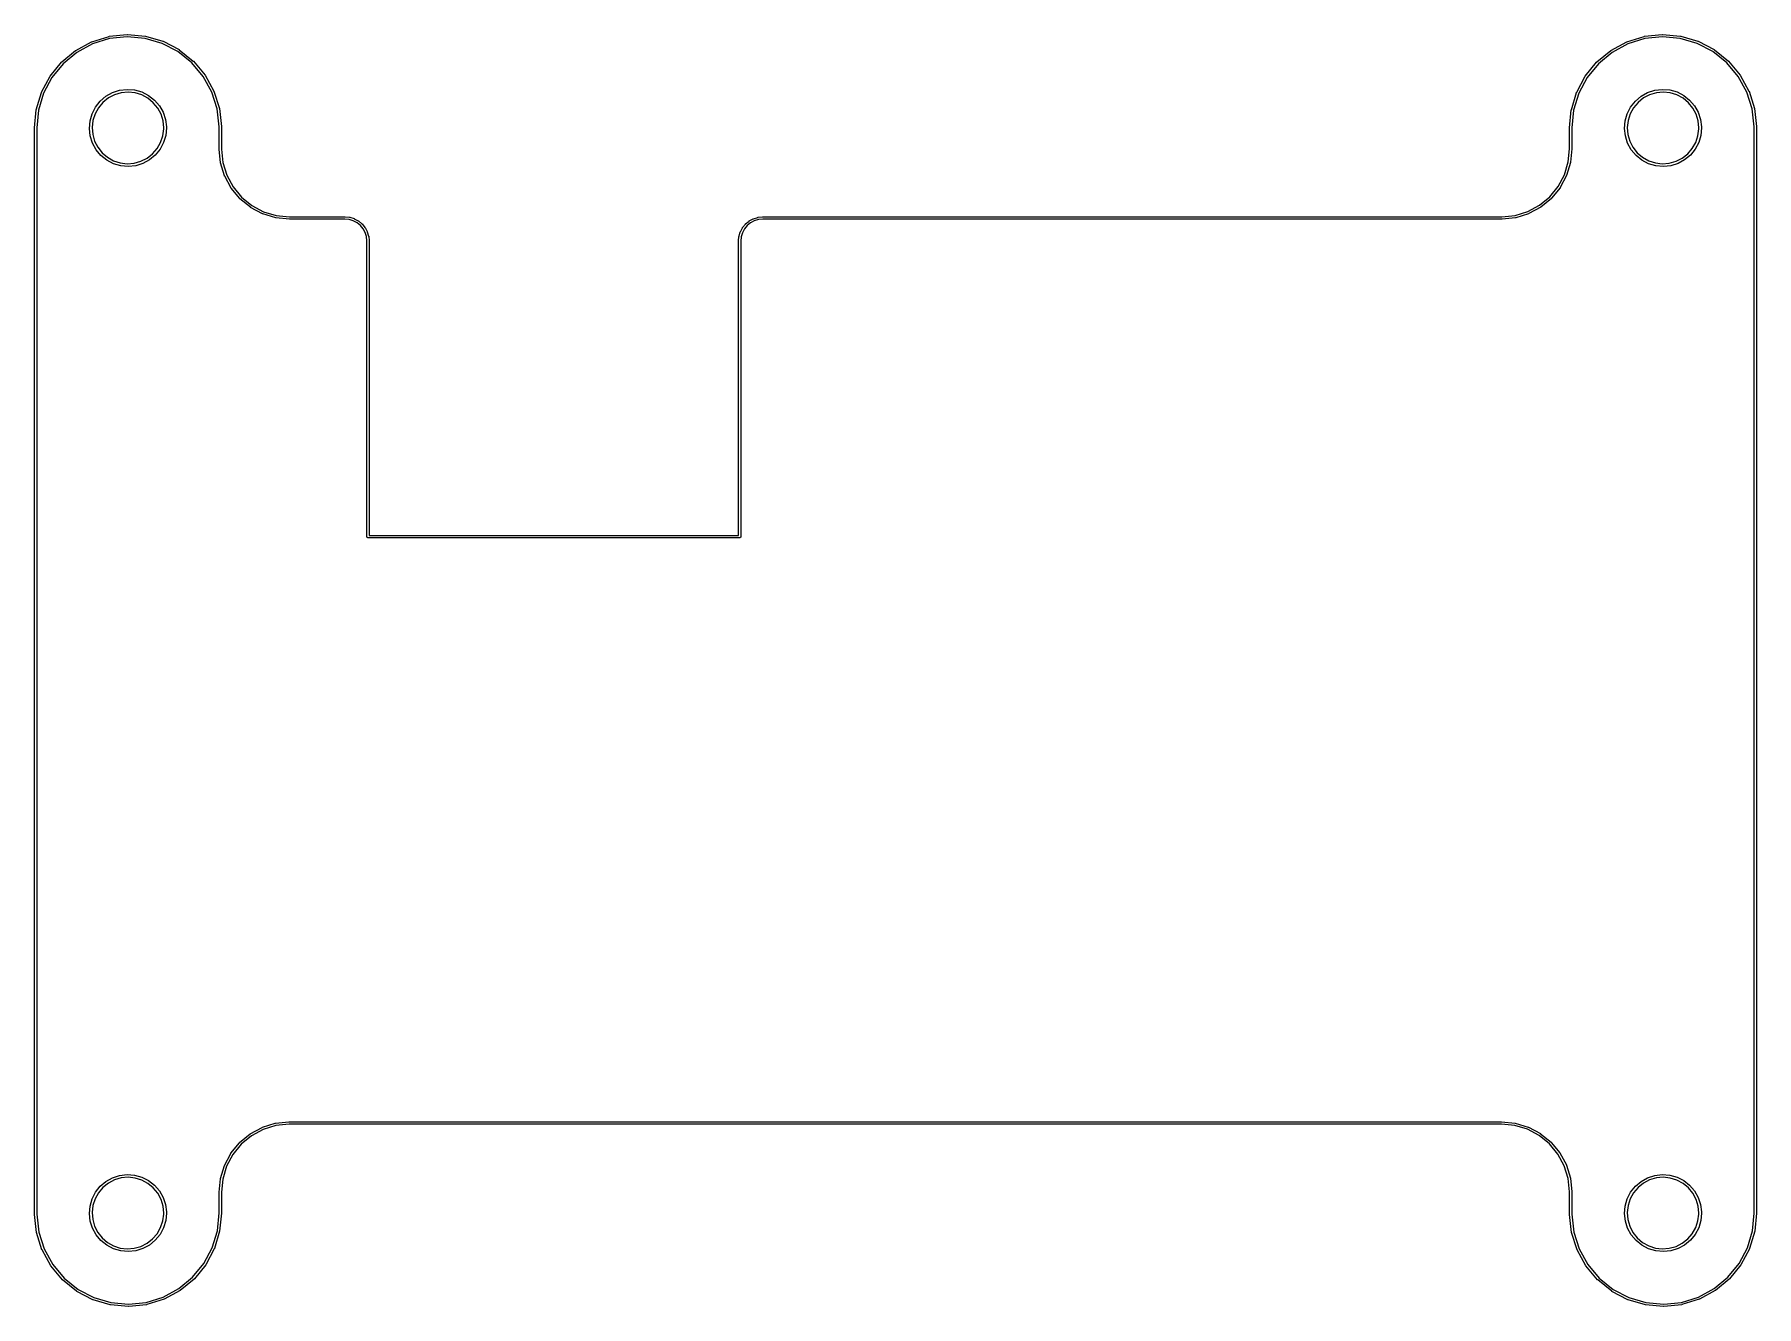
# Model space of a CAD drawing. Extents: x 72.8 to 147.3, y -83 to -28.
import ezdxf

# ---------------------------------------------------------------- set-up
doc = ezdxf.new("R2010")
doc.units = 0
doc.header["$MEASUREMENT"] = 0
doc.layers.add('BLACK', color=7, linetype='CONTINUOUS')

msp = doc.modelspace()

# ---------------------------------------------------------------- linework, layer by layer
at = {"layer": 'BLACK', "linetype": 'CONTINUOUS'}
for p, q in [((74.5394, -28.6399), (75.2261, -28.2686)), ((75.2261, -28.2686), (75.2262, -28.2686)), ((75.2262, -28.2686), (75.2268, -28.2682)), ((75.2262, -28.2686), (75.2262, -28.2686)), ((75.2268, -28.2682), (75.2309, -28.2666)), ((75.2309, -28.2666), (75.2352, -28.2648)), ((75.2352, -28.2648), (75.9809, -28.0339)), ((76.0058, -28.1309), (75.2694, -28.3589)), ((75.9809, -28.0339), (75.9816, -28.0337)), ((75.9816, -28.0337), (75.986, -28.0329)), ((75.986, -28.0329), (75.9905, -28.032)), ((75.9905, -28.032), (76.7668, -27.9504)), ((76.7724, -28.0503), (76.0058, -28.1309)), ((76.7668, -27.9504), (76.7675, -27.9503)), ((76.7668, -27.9504), (76.7668, -27.9504)), ((76.7675, -27.9503), (76.7721, -27.9503)), ((76.7721, -27.9503), (76.7766, -27.9503)), ((77.5401, -28.1202), (76.7724, -28.0503)), ((76.7766, -27.9503), (77.554, -28.0211)), ((78.2796, -28.3378), (77.5401, -28.1202)), ((77.554, -28.0211), (77.5541, -28.0211)), ((77.5541, -28.0211), (77.5541, -28.0211)), ((77.5541, -28.0211), (77.5548, -28.0211)), ((77.5548, -28.0211), (77.5591, -28.022)), ((77.5591, -28.022), (77.5636, -28.0229)), ((77.5636, -28.0229), (78.3125, -28.2433)), ((78.9627, -28.695), (78.2796, -28.3378)), ((78.3125, -28.2433), (78.3132, -28.2435)), ((78.3132, -28.2435), (78.3174, -28.2452)), ((78.3174, -28.2452), (78.3216, -28.247)), ((78.3216, -28.247), (79.0134, -28.6086)), ((141.039, -28.6399), (141.726, -28.2686)), ((141.726, -28.2686), (141.727, -28.2682)), ((141.726, -28.2686), (141.726, -28.2686)), ((141.726, -28.2686), (141.726, -28.2686)), ((141.727, -28.2682), (141.731, -28.2666)), ((141.731, -28.2666), (141.735, -28.2648)), ((141.735, -28.2648), (142.481, -28.0339)), ((142.506, -28.1309), (141.769, -28.3589)), ((142.481, -28.0339), (142.482, -28.0337)), ((142.482, -28.0337), (142.486, -28.0329)), ((142.486, -28.0329), (142.49, -28.032)), ((142.49, -28.032), (143.267, -27.9504)), ((143.272, -28.0503), (142.506, -28.1309)), ((143.267, -27.9504), (143.268, -27.9503)), ((143.267, -27.9504), (143.267, -27.9504)), ((143.268, -27.9503), (143.272, -27.9503)), ((143.272, -27.9503), (143.277, -27.9503)), ((144.04, -28.1202), (143.272, -28.0503)), ((143.277, -27.9503), (144.054, -28.0211)), ((144.78, -28.3378), (144.04, -28.1202)), ((144.054, -28.0211), (144.054, -28.0211)), ((144.054, -28.0211), (144.054, -28.0211)), ((144.054, -28.0211), (144.055, -28.0211)), ((144.055, -28.0211), (144.059, -28.022)), ((144.059, -28.022), (144.064, -28.0229)), ((144.064, -28.0229), (144.813, -28.2433)), ((145.463, -28.695), (144.78, -28.3378)), ((144.813, -28.2433), (144.813, -28.2435)), ((144.813, -28.2435), (144.817, -28.2452)), ((144.817, -28.2452), (144.822, -28.247)), ((144.822, -28.247), (145.513, -28.6086)), ((73.9298, -29.1429), (74.5314, -28.6453)), ((74.5913, -28.7255), (73.9974, -29.2169)), ((74.5314, -28.6453), (74.5319, -28.6449)), ((74.5314, -28.6453), (74.5314, -28.6453)), ((74.5314, -28.6453), (74.5314, -28.6453)), ((74.5319, -28.6449), (74.5357, -28.6424)), ((74.5357, -28.6424), (74.5394, -28.6399)), ((75.2694, -28.3589), (74.5913, -28.7255)), ((79.5635, -29.178), (78.9627, -28.695)), ((79.0134, -28.6086), (79.0134, -28.6086)), ((79.0134, -28.6086), (79.0134, -28.6086)), ((79.0134, -28.6086), (79.014, -28.609)), ((79.014, -28.609), (79.0178, -28.6115)), ((79.0178, -28.6115), (79.0216, -28.614)), ((79.0216, -28.614), (79.63, -29.1031)), ((140.43, -29.1429), (141.031, -28.6453)), ((141.091, -28.7255), (140.497, -29.2169)), ((141.031, -28.6453), (141.032, -28.6449)), ((141.031, -28.6453), (141.031, -28.6453)), ((141.031, -28.6453), (141.031, -28.6453)), ((141.032, -28.6449), (141.036, -28.6424)), ((141.036, -28.6424), (141.039, -28.6399)), ((141.769, -28.3589), (141.091, -28.7255)), ((146.064, -29.178), (145.463, -28.695)), ((145.513, -28.6086), (145.513, -28.6086)), ((145.513, -28.6086), (145.513, -28.6086)), ((145.513, -28.6086), (145.514, -28.609)), ((145.514, -28.609), (145.518, -28.6115)), ((145.518, -28.6115), (145.522, -28.614)), ((145.522, -28.614), (146.13, -29.1031)), ((73.0577, -30.4522), (73.4242, -29.763)), ((73.5102, -29.8142), (73.1483, -30.4949)), ((73.4242, -29.763), (73.4245, -29.7623)), ((73.4245, -29.7623), (73.4271, -29.7586)), ((73.4271, -29.7586), (73.4296, -29.7548)), ((73.4296, -29.7548), (73.923, -29.1499)), ((73.9974, -29.2169), (73.5102, -29.8142)), ((73.923, -29.1499), (73.9234, -29.1493)), ((73.9234, -29.1493), (73.9266, -29.1462)), ((73.9266, -29.1462), (73.9298, -29.1429)), ((80.059, -29.7685), (79.5635, -29.178)), ((79.63, -29.1031), (79.6305, -29.1036)), ((79.6305, -29.1036), (79.6337, -29.1068)), ((79.6337, -29.1068), (79.637, -29.11)), ((79.637, -29.11), (80.1388, -29.708)), ((80.4304, -30.444), (80.059, -29.7685)), ((80.1388, -29.708), (80.1388, -29.708)), ((80.1388, -29.708), (80.1388, -29.708)), ((80.1388, -29.708), (80.1392, -29.7085)), ((80.1392, -29.7085), (80.1417, -29.7123)), ((80.1417, -29.7123), (80.1443, -29.716)), ((80.1443, -29.716), (80.5204, -30.4001)), ((139.558, -30.4522), (139.924, -29.763)), ((140.01, -29.8142), (139.648, -30.4949)), ((139.924, -29.7623), (139.927, -29.7586)), ((139.924, -29.763), (139.924, -29.7623)), ((139.927, -29.7586), (139.93, -29.7548)), ((139.93, -29.7548), (140.423, -29.1499)), ((140.497, -29.2169), (140.01, -29.8142)), ((140.423, -29.1493), (140.427, -29.1462)), ((140.423, -29.1499), (140.423, -29.1493)), ((140.427, -29.1462), (140.43, -29.1429)), ((146.559, -29.7685), (146.064, -29.178)), ((146.13, -29.1031), (146.131, -29.1036)), ((146.131, -29.1036), (146.134, -29.1068)), ((146.134, -29.1068), (146.137, -29.11)), ((146.137, -29.11), (146.639, -29.708)), ((146.93, -30.444), (146.559, -29.7685)), ((146.639, -29.708), (146.639, -29.708)), ((146.639, -29.708), (146.639, -29.708)), ((146.639, -29.708), (146.639, -29.7085)), ((146.639, -29.7085), (146.642, -29.7123)), ((146.642, -29.7123), (146.644, -29.716)), ((146.644, -29.716), (147.02, -30.4001)), ((72.8283, -31.2086), (73.054, -30.4613)), ((73.1483, -30.4949), (72.9255, -31.2328)), ((73.054, -30.4613), (73.0542, -30.4606)), ((73.0542, -30.4606), (73.0559, -30.4565)), ((73.0559, -30.4565), (73.0577, -30.4522)), ((75.8469, -30.6287), (76.1314, -30.4697)), ((76.2194, -30.5629), (75.9513, -30.703)), ((76.1314, -30.4697), (76.4414, -30.369)), ((76.5096, -30.4775), (76.2194, -30.5629)), ((76.4414, -30.369), (76.765, -30.3304)), ((76.8108, -30.45), (76.5096, -30.4775)), ((76.765, -30.3304), (77.09, -30.3554)), ((77.1117, -30.4817), (76.8108, -30.45)), ((77.09, -30.3554), (77.4039, -30.443)), ((77.4006, -30.5711), (77.1117, -30.4817)), ((77.6667, -30.715), (77.4006, -30.5711)), ((77.4039, -30.443), (77.6948, -30.59)), ((80.6634, -31.1788), (80.4304, -30.444)), ((80.5204, -30.4001), (80.5204, -30.4001)), ((80.5204, -30.4001), (80.5204, -30.4001)), ((80.5204, -30.4001), (80.5207, -30.4008)), ((80.5207, -30.4008), (80.5224, -30.4049)), ((80.5224, -30.4049), (80.5242, -30.4091)), ((80.5242, -30.4091), (80.7602, -31.1532)), ((139.328, -31.2086), (139.554, -30.4613)), ((139.648, -30.4949), (139.425, -31.2328)), ((139.554, -30.4606), (139.556, -30.4565)), ((139.554, -30.4613), (139.554, -30.4606)), ((139.556, -30.4565), (139.558, -30.4522)), ((142.347, -30.6287), (142.631, -30.4697)), ((142.719, -30.5629), (142.451, -30.703)), ((142.631, -30.4697), (142.941, -30.369)), ((143.01, -30.4775), (142.719, -30.5629)), ((142.941, -30.369), (143.265, -30.3304)), ((143.311, -30.45), (143.01, -30.4775)), ((143.265, -30.3304), (143.59, -30.3554)), ((143.612, -30.4817), (143.311, -30.45)), ((143.59, -30.3554), (143.904, -30.443)), ((143.901, -30.5711), (143.612, -30.4817)), ((144.167, -30.715), (143.901, -30.5711)), ((143.904, -30.443), (144.195, -30.59)), ((147.163, -31.1788), (146.93, -30.444)), ((147.02, -30.4001), (147.02, -30.4001)), ((147.02, -30.4001), (147.02, -30.4001)), ((147.02, -30.4001), (147.021, -30.4008)), ((147.021, -30.4008), (147.022, -30.4049)), ((147.022, -30.4049), (147.024, -30.4091)), ((147.024, -30.4091), (147.26, -31.1532)), ((72.7502, -31.9951), (72.8264, -31.2182)), ((72.8264, -31.2182), (72.8265, -31.2175)), ((72.8264, -31.2182), (72.8264, -31.2182)), ((72.8264, -31.2182), (72.8264, -31.2182)), ((72.8265, -31.2175), (72.8274, -31.2131)), ((72.8274, -31.2131), (72.8283, -31.2086)), ((72.9255, -31.2328), (72.85, -32.0024)), ((75.2473, -31.3852), (75.3963, -31.0953)), ((75.5211, -31.1243), (75.3753, -31.3894)), ((75.3963, -31.0953), (75.5987, -30.8399)), ((75.7155, -30.8926), (75.5211, -31.1243)), ((75.5987, -30.8399), (75.8469, -30.6287)), ((75.9513, -30.703), (75.7155, -30.8926)), ((77.8998, -30.9078), (77.6667, -30.715)), ((77.6948, -30.59), (77.9517, -30.7906)), ((78.091, -31.1422), (77.8998, -30.9078)), ((77.9517, -30.7906), (78.1646, -31.0374)), ((78.233, -31.4093), (78.091, -31.1422)), ((78.1646, -31.0374), (78.3256, -31.3208)), ((78.3256, -31.3208), (78.4285, -31.63)), ((80.7496, -31.9471), (80.6634, -31.1788)), ((80.7602, -31.1532), (80.7602, -31.1532)), ((80.7602, -31.1532), (80.7603, -31.1532)), ((80.7603, -31.1532), (80.7605, -31.1539)), ((80.7605, -31.1539), (80.7613, -31.1583)), ((80.7613, -31.1583), (80.7623, -31.1628)), ((80.7623, -31.1628), (80.8493, -31.9386)), ((139.25, -31.9951), (139.326, -31.2182)), ((139.326, -31.2175), (139.327, -31.2131)), ((139.326, -31.2182), (139.326, -31.2175)), ((139.326, -31.2182), (139.326, -31.2182)), ((139.326, -31.2182), (139.326, -31.2182)), ((139.327, -31.2131), (139.328, -31.2086)), ((139.425, -31.2328), (139.35, -32.0024)), ((141.747, -31.3852), (141.896, -31.0953)), ((142.021, -31.1243), (141.875, -31.3894)), ((141.896, -31.0953), (142.099, -30.8399)), ((142.216, -30.8926), (142.021, -31.1243)), ((142.099, -30.8399), (142.347, -30.6287)), ((142.451, -30.703), (142.216, -30.8926)), ((144.4, -30.9078), (144.167, -30.715)), ((144.195, -30.59), (144.452, -30.7906)), ((144.591, -31.1422), (144.4, -30.9078)), ((144.452, -30.7906), (144.665, -31.0374)), ((144.733, -31.4093), (144.591, -31.1422)), ((144.665, -31.0374), (144.826, -31.3208)), ((144.826, -31.3208), (144.928, -31.63)), ((147.25, -31.9471), (147.163, -31.1788)), ((147.26, -31.1532), (147.26, -31.1532)), ((147.26, -31.1532), (147.26, -31.1532)), ((147.26, -31.1532), (147.26, -31.1539)), ((147.26, -31.1539), (147.261, -31.1583)), ((147.261, -31.1583), (147.262, -31.1628)), ((147.262, -31.1628), (147.349, -31.9386)), ((72.75, -31.9976), (72.7502, -31.9951)), ((72.75, -35.8975), (72.75, -31.9976)), ((72.85, -32.0024), (72.85, -78.9998)), ((75.1302, -32.0233), (75.1574, -31.6985)), ((75.1665, -32.3472), (75.1302, -32.0233)), ((75.1574, -31.6985), (75.2473, -31.3852)), ((75.2839, -31.6777), (75.2502, -31.9784)), ((75.2502, -31.9784), (75.2755, -32.2798)), ((75.3753, -31.3894), (75.2839, -31.6777)), ((78.3205, -31.6989), (78.233, -31.4093)), ((78.3115, -32.3434), (78.3494, -32.0433)), ((78.35, -32), (78.3205, -31.6989)), ((78.3494, -32.0433), (78.35, -32)), ((78.4285, -31.63), (78.4693, -31.9534)), ((78.47, -32), (78.4382, -32.3244)), ((78.4693, -31.9534), (78.47, -32)), ((80.75, -32.0003), (80.7496, -31.9471)), ((80.75, -32.9024), (80.75, -32.0003)), ((80.8493, -31.9386), (80.8494, -31.9393)), ((80.8494, -31.9393), (80.8494, -31.9415)), ((80.8494, -31.9415), (80.8496, -31.9438)), ((80.8496, -31.9438), (80.85, -31.9974)), ((80.85, -31.9974), (80.85, -31.9976)), ((80.85, -31.9976), (80.85, -32.8998)), ((139.25, -31.9976), (139.25, -31.9951)), ((139.25, -31.9951), (139.25, -31.9951)), ((139.25, -32.8976), (139.25, -31.9976)), ((139.35, -32.0024), (139.35, -32.9024)), ((141.63, -32.0233), (141.657, -31.6985)), ((141.666, -32.3472), (141.63, -32.0233)), ((141.657, -31.6985), (141.747, -31.3852)), ((141.784, -31.6777), (141.75, -31.9784)), ((141.75, -31.9784), (141.775, -32.2798)), ((141.875, -31.3894), (141.784, -31.6777)), ((144.82, -31.6989), (144.733, -31.4093)), ((144.811, -32.3434), (144.849, -32.0433)), ((144.85, -32), (144.82, -31.6989)), ((144.849, -32.0433), (144.85, -32)), ((144.928, -31.63), (144.969, -31.9534)), ((144.97, -32), (144.938, -32.3244)), ((144.969, -31.9534), (144.97, -32)), ((147.25, -32.0002), (147.25, -31.9471)), ((147.25, -35.8976), (147.25, -32.0002)), ((147.349, -31.9386), (147.349, -31.9393)), ((147.349, -31.9393), (147.349, -31.9415)), ((147.349, -31.9415), (147.35, -31.9438)), ((147.35, -31.9438), (147.35, -31.9974)), ((147.35, -31.9974), (147.35, -31.9976)), ((147.35, -31.9976), (147.35, -79.0024)), ((75.265, -32.6579), (75.1665, -32.3472)), ((75.4221, -32.9435), (75.265, -32.6579)), ((75.2755, -32.2798), (75.3588, -32.5706)), ((75.3588, -32.5706), (75.4971, -32.8396)), ((78.0666, -32.8935), (78.216, -32.6304)), ((78.344, -32.6364), (78.191, -32.9242)), ((78.216, -32.6304), (78.3115, -32.3434)), ((78.4382, -32.3244), (78.344, -32.6364)), ((141.765, -32.6579), (141.666, -32.3472)), ((141.922, -32.9435), (141.765, -32.6579)), ((141.775, -32.2798), (141.859, -32.5706)), ((141.859, -32.5706), (141.997, -32.8396)), ((144.567, -32.8935), (144.716, -32.6304)), ((144.844, -32.6364), (144.691, -32.9242)), ((144.716, -32.6304), (144.811, -32.3434)), ((144.938, -32.3244), (144.844, -32.6364)), ((75.6316, -33.1932), (75.4221, -32.9435)), ((75.4971, -32.8396), (75.685, -33.0767)), ((75.8856, -33.3974), (75.6316, -33.1932)), ((75.685, -33.0767), (75.9154, -33.2728)), ((76.1744, -33.5484), (75.8856, -33.3974)), ((75.9154, -33.2728), (76.1795, -33.4204)), ((76.4871, -33.6404), (76.1744, -33.5484)), ((76.1795, -33.4204), (76.4672, -33.5138)), ((76.4672, -33.5138), (76.7675, -33.5497)), ((76.7675, -33.5497), (77.0692, -33.5265)), ((77.0692, -33.5265), (77.3605, -33.4451)), ((77.4472, -33.5395), (77.1358, -33.6359)), ((77.3605, -33.4451), (77.6305, -33.3087)), ((77.7339, -33.3845), (77.4472, -33.5395)), ((77.6305, -33.3087), (77.8689, -33.1225)), ((77.985, -33.1767), (77.7339, -33.3845)), ((77.8689, -33.1225), (78.0666, -32.8935)), ((78.191, -32.9242), (77.985, -33.1767)), ((80.75, -32.9025), (80.75, -32.9024)), ((80.7501, -32.9211), (80.75, -32.9025)), ((80.7503, -32.9233), (80.7501, -32.9211)), ((80.7503, -32.9255), (80.7503, -32.9233)), ((80.7503, -32.9262), (80.7503, -32.9255)), ((80.8115, -33.5085), (80.7503, -32.9262)), ((80.8125, -33.5129), (80.8115, -33.5085)), ((80.8133, -33.5174), (80.8125, -33.5129)), ((80.8135, -33.518), (80.8133, -33.5174)), ((80.9866, -34.0773), (80.8135, -33.518)), ((80.85, -32.8998), (80.8501, -32.9182)), ((80.8501, -32.9182), (80.9105, -33.4931)), ((80.9105, -33.4931), (81.0807, -34.0431)), ((139.027, -34.0241), (139.194, -33.4729)), ((139.291, -33.4972), (139.122, -34.0577)), ((139.194, -33.4729), (139.25, -32.8976)), ((139.292, -33.4927), (139.291, -33.4972)), ((139.293, -33.4883), (139.292, -33.4927)), ((139.35, -32.9049), (139.293, -33.4876)), ((139.293, -33.4876), (139.293, -33.4876)), ((139.293, -33.4876), (139.293, -33.4876)), ((139.293, -33.4876), (139.293, -33.4883)), ((139.35, -32.9024), (139.35, -32.9049)), ((139.35, -32.9049), (139.35, -32.9049)), ((142.132, -33.1932), (141.922, -32.9435)), ((141.997, -32.8396), (142.185, -33.0767)), ((142.386, -33.3974), (142.132, -33.1932)), ((142.185, -33.0767), (142.415, -33.2728)), ((142.674, -33.5484), (142.386, -33.3974)), ((142.415, -33.2728), (142.679, -33.4204)), ((142.987, -33.6404), (142.674, -33.5484)), ((142.679, -33.4204), (142.967, -33.5138)), ((142.967, -33.5138), (143.268, -33.5497)), ((143.268, -33.5497), (143.569, -33.5265)), ((143.569, -33.5265), (143.861, -33.4451)), ((143.947, -33.5395), (143.636, -33.6359)), ((143.861, -33.4451), (144.131, -33.3087)), ((144.234, -33.3845), (143.947, -33.5395)), ((144.131, -33.3087), (144.369, -33.1225)), ((144.485, -33.1767), (144.234, -33.3845)), ((144.369, -33.1225), (144.567, -32.8935)), ((144.691, -32.9242), (144.485, -33.1767)), ((76.8117, -33.67), (76.4871, -33.6404)), ((77.1358, -33.6359), (76.8117, -33.67)), ((80.9884, -34.0815), (80.9866, -34.0773)), ((80.9901, -34.0857), (80.9884, -34.0815)), ((80.9904, -34.0863), (80.9901, -34.0857)), ((81.2689, -34.6014), (80.9904, -34.0863)), ((80.9904, -34.0863), (80.9904, -34.0863)), ((80.9904, -34.0863), (80.9904, -34.0863)), ((81.0807, -34.0431), (81.3545, -34.5495)), ((138.757, -34.5324), (139.027, -34.0241)), ((139.118, -34.0667), (138.843, -34.5836)), ((139.12, -34.0624), (139.118, -34.0667)), ((139.121, -34.0583), (139.12, -34.0624)), ((139.122, -34.0577), (139.121, -34.0583)), ((139.122, -34.0577), (139.122, -34.0577)), ((139.122, -34.0577), (139.122, -34.0577)), ((143.312, -33.67), (142.987, -33.6404)), ((143.636, -33.6359), (143.312, -33.67)), ((81.2714, -34.6051), (81.2689, -34.6014)), ((81.2739, -34.6089), (81.2714, -34.6051)), ((81.2744, -34.6094), (81.2739, -34.6089)), ((81.6476, -35.0606), (81.2744, -34.6094)), ((81.3545, -34.5495), (81.7215, -34.9931)), ((81.6508, -35.0638), (81.6476, -35.0606)), ((81.7215, -34.9931), (82.1676, -35.3569)), ((137.949, -35.3455), (138.393, -34.9785)), ((138.461, -35.0524), (138.009, -35.4256)), ((138.393, -34.9785), (138.757, -34.5324)), ((138.464, -35.0492), (138.461, -35.0524)), ((138.467, -35.046), (138.464, -35.0492)), ((138.838, -34.5918), (138.467, -35.0455)), ((138.467, -35.0455), (138.467, -35.0455)), ((138.467, -35.0455), (138.467, -35.0455)), ((138.467, -35.0455), (138.467, -35.046)), ((138.84, -34.588), (138.838, -34.5918)), ((138.843, -34.5843), (138.84, -34.588)), ((138.843, -34.5836), (138.843, -34.5843)), ((81.654, -35.067), (81.6508, -35.0638)), ((81.6545, -35.0675), (81.654, -35.067)), ((82.1082, -35.4375), (81.6545, -35.0675)), ((81.6545, -35.0675), (81.6545, -35.0675)), ((81.6545, -35.0675), (81.6545, -35.0675)), ((82.112, -35.44), (82.1082, -35.4375)), ((82.1157, -35.4426), (82.112, -35.44)), ((82.1163, -35.4429), (82.1157, -35.4426)), ((82.1164, -35.4429), (82.1163, -35.4429)), ((82.6333, -35.7178), (82.1164, -35.4429)), ((82.1676, -35.3569), (82.6759, -35.6272)), ((82.6376, -35.7195), (82.6333, -35.7178)), ((82.6417, -35.7213), (82.6376, -35.7195)), ((82.6423, -35.7215), (82.6417, -35.7213)), ((83.2028, -35.8907), (82.6423, -35.7215)), ((82.6423, -35.7215), (82.6423, -35.7215)), ((82.6423, -35.7215), (82.6423, -35.7215)), ((82.6759, -35.6272), (83.2271, -35.7936)), ((83.2271, -35.7936), (83.8024, -35.85)), ((136.318, -35.8499), (136.893, -35.7895)), ((136.893, -35.7895), (137.443, -35.6193)), ((137.477, -35.7134), (136.918, -35.8865)), ((137.443, -35.6193), (137.949, -35.3455)), ((137.482, -35.7116), (137.477, -35.7134)), ((137.486, -35.7099), (137.482, -35.7116)), ((138.001, -35.4311), (137.486, -35.7096)), ((137.486, -35.7096), (137.486, -35.7096)), ((137.486, -35.7096), (137.486, -35.7096)), ((137.486, -35.7096), (137.486, -35.7099)), ((138.005, -35.4286), (138.001, -35.4311)), ((138.009, -35.4261), (138.005, -35.4286)), ((138.009, -35.4256), (138.009, -35.4261)), ((72.75, -35.8976), (72.75, -35.8975)), ((72.75, -74.4976), (72.75, -35.8976)), ((83.2073, -35.8916), (83.2028, -35.8907)), ((83.2117, -35.8926), (83.2073, -35.8916)), ((83.2124, -35.8926), (83.2117, -35.8926)), ((83.7951, -35.9498), (83.2124, -35.8926)), ((83.2124, -35.8926), (83.2124, -35.8926)), ((83.2124, -35.8926), (83.2124, -35.8926)), ((83.7976, -35.95), (83.7951, -35.9498)), ((83.7951, -35.9498), (83.7951, -35.9498)), ((86.1976, -35.95), (83.7976, -35.95)), ((83.8024, -35.85), (86.2024, -35.85)), ((86.3845, -35.9683), (86.1976, -35.95)), ((86.2024, -35.85), (86.2049, -35.8502)), ((86.2049, -35.8502), (86.2049, -35.8502)), ((86.2049, -35.8502), (86.3991, -35.8693)), ((86.5619, -36.0219), (86.3845, -35.9683)), ((86.3991, -35.8693), (86.3991, -35.8693)), ((86.3991, -35.8693), (86.3991, -35.8693)), ((86.3991, -35.8693), (86.3998, -35.8694)), ((86.3998, -35.8694), (86.4042, -35.8703)), ((86.4042, -35.8703), (86.4087, -35.8712)), ((86.4087, -35.8712), (86.5955, -35.9276)), ((86.7256, -36.1089), (86.5619, -36.0219)), ((86.5955, -35.9276), (86.5962, -35.9278)), ((86.5962, -35.9278), (86.6004, -35.9296)), ((86.6004, -35.9296), (86.6045, -35.9313)), ((86.6045, -35.9313), (86.7769, -36.0229)), ((86.8692, -36.2261), (86.7256, -36.1089)), ((86.7769, -36.0229), (86.7769, -36.0229)), ((86.7769, -36.0229), (86.7769, -36.0229)), ((86.7769, -36.0229), (86.7775, -36.0233)), ((86.7775, -36.0233), (86.7812, -36.0258)), ((86.7812, -36.0258), (86.785, -36.0283)), ((86.785, -36.0283), (86.9362, -36.1517)), ((86.9874, -36.3689), (86.8692, -36.2261)), ((86.9362, -36.1517), (86.9362, -36.1517)), ((86.9362, -36.1517), (86.9362, -36.1517)), ((86.9362, -36.1517), (86.9368, -36.1521)), ((86.9368, -36.1521), (86.9399, -36.1553)), ((86.9399, -36.1553), (86.9432, -36.1586)), ((86.9432, -36.1586), (87.0676, -36.3089)), ((87.0755, -36.532), (86.9874, -36.3689)), ((87.0676, -36.3089), (87.068, -36.3095)), ((87.068, -36.3095), (87.0705, -36.3133)), ((87.0705, -36.3133), (87.073, -36.317)), ((87.073, -36.317), (87.1658, -36.4887)), ((87.1304, -36.709), (87.0755, -36.532)), ((87.1658, -36.4887), (87.1658, -36.4887)), ((87.1658, -36.4887), (87.1659, -36.4887)), ((87.1659, -36.4887), (87.1662, -36.4893)), ((87.1662, -36.4893), (87.1679, -36.4935)), ((87.1679, -36.4935), (87.1696, -36.4977)), ((87.1696, -36.4977), (87.2273, -36.6841)), ((103.271, -36.6913), (103.328, -36.5045)), ((103.328, -36.5038), (103.33, -36.4996)), ((103.328, -36.5045), (103.328, -36.5038)), ((103.33, -36.4996), (103.331, -36.4955)), ((103.331, -36.4955), (103.423, -36.3231)), ((103.422, -36.5381), (103.368, -36.7155)), ((103.509, -36.3744), (103.422, -36.5381)), ((103.423, -36.3225), (103.426, -36.3188)), ((103.423, -36.3231), (103.423, -36.3225)), ((103.423, -36.3231), (103.423, -36.3231)), ((103.423, -36.3231), (103.423, -36.3231)), ((103.426, -36.3188), (103.428, -36.315)), ((103.428, -36.315), (103.552, -36.1638)), ((103.626, -36.2308), (103.509, -36.3744)), ((103.552, -36.1632), (103.555, -36.1601)), ((103.552, -36.1638), (103.552, -36.1632)), ((103.552, -36.1638), (103.552, -36.1638)), ((103.552, -36.1638), (103.552, -36.1638)), ((103.555, -36.1601), (103.559, -36.1568)), ((103.559, -36.1568), (103.709, -36.0324)), ((103.769, -36.1126), (103.626, -36.2308)), ((103.709, -36.032), (103.713, -36.0295)), ((103.709, -36.0324), (103.709, -36.032)), ((103.713, -36.0295), (103.717, -36.027)), ((103.717, -36.027), (103.889, -35.9342)), ((103.932, -36.0245), (103.769, -36.1126)), ((103.889, -35.9338), (103.893, -35.9321)), ((103.889, -35.9341), (103.889, -35.9338)), ((103.889, -35.9342), (103.889, -35.9341)), ((103.889, -35.9342), (103.889, -35.9342)), ((103.893, -35.9321), (103.898, -35.9304)), ((103.898, -35.9304), (104.084, -35.8727)), ((104.109, -35.9696), (103.932, -36.0245)), ((104.084, -35.8727), (104.085, -35.8725)), ((104.084, -35.8727), (104.084, -35.8727)), ((104.085, -35.8725), (104.089, -35.8716)), ((104.089, -35.8716), (104.094, -35.8707)), ((104.094, -35.8707), (104.288, -35.8503)), ((104.296, -35.95), (104.109, -35.9696)), ((104.288, -35.8503), (104.288, -35.8502)), ((104.288, -35.8502), (104.291, -35.8502)), ((104.291, -35.8502), (104.293, -35.85)), ((104.293, -35.85), (104.297, -35.85)), ((104.3, -35.95), (104.296, -35.95)), ((104.297, -35.85), (104.298, -35.85)), ((104.298, -35.85), (136.3, -35.85)), ((136.302, -35.95), (104.3, -35.95)), ((136.3, -35.85), (136.318, -35.8499)), ((136.303, -35.95), (136.302, -35.95)), ((136.321, -35.9499), (136.303, -35.95)), ((136.323, -35.9497), (136.321, -35.9499)), ((136.325, -35.9497), (136.323, -35.9497)), ((136.326, -35.9497), (136.325, -35.9497)), ((136.908, -35.8885), (136.326, -35.9497)), ((136.913, -35.8875), (136.908, -35.8885)), ((136.917, -35.8867), (136.913, -35.8875)), ((136.918, -35.8865), (136.917, -35.8867)), ((147.25, -36.0024), (147.25, -35.8976)), ((147.25, -36.0025), (147.25, -36.0024)), ((147.25, -74.5024), (147.25, -36.0025)), ((87.15, -36.8957), (87.1304, -36.709)), ((87.15, -36.9002), (87.15, -36.8957)), ((87.15, -49.6975), (87.15, -36.9002)), ((87.2273, -36.6841), (87.2275, -36.6848)), ((87.2275, -36.6848), (87.2284, -36.6892)), ((87.2284, -36.6892), (87.2293, -36.6937)), ((87.2293, -36.6937), (87.2497, -36.8878)), ((87.2497, -36.8878), (87.2498, -36.8885)), ((87.2498, -36.8885), (87.2498, -36.8907)), ((87.2498, -36.8907), (87.25, -36.8928)), ((87.25, -36.8928), (87.25, -36.8975)), ((87.25, -36.8975), (87.25, -36.8976)), ((87.25, -36.8976), (87.25, -49.65)), ((103.25, -36.8951), (103.269, -36.7009)), ((103.25, -36.8976), (103.25, -36.8951)), ((103.25, -36.8951), (103.25, -36.8951)), ((103.25, -49.65), (103.25, -36.8976)), ((103.269, -36.7002), (103.27, -36.6958)), ((103.269, -36.7009), (103.269, -36.7002)), ((103.269, -36.7009), (103.269, -36.7009)), ((103.269, -36.7009), (103.269, -36.7009)), ((103.27, -36.6958), (103.271, -36.6913)), ((103.368, -36.7155), (103.35, -36.9024)), ((103.35, -36.9024), (103.35, -49.6976)), ((87.1498, -49.7), (87.15, -49.6975)), ((87.1507, -49.7098), (87.1498, -49.7)), ((87.1536, -49.7192), (87.1507, -49.7098)), ((87.1582, -49.7279), (87.1536, -49.7192)), ((87.1645, -49.7355), (87.1582, -49.7279)), ((87.1721, -49.7418), (87.1645, -49.7355)), ((87.1808, -49.7464), (87.1721, -49.7418)), ((87.1902, -49.7493), (87.1808, -49.7464)), ((87.1976, -49.75), (87.1902, -49.7493)), ((87.2, -49.7502), (87.1976, -49.75)), ((87.2024, -49.75), (87.2, -49.7502)), ((103.298, -49.75), (87.2024, -49.75)), ((87.25, -49.65), (103.25, -49.65)), ((103.3, -49.7502), (103.298, -49.75)), ((103.302, -49.75), (103.3, -49.7502)), ((103.31, -49.7493), (103.302, -49.75)), ((103.319, -49.7464), (103.31, -49.7493)), ((103.328, -49.7418), (103.319, -49.7464)), ((103.336, -49.7355), (103.328, -49.7418)), ((103.342, -49.7279), (103.336, -49.7355)), ((103.346, -49.7192), (103.342, -49.7279)), ((103.349, -49.7098), (103.346, -49.7192)), ((103.35, -49.7), (103.349, -49.7098)), ((103.35, -49.6976), (103.35, -49.7)), ((72.75, -79.0024), (72.75, -74.4976)), ((147.25, -74.5025), (147.25, -74.5024)), ((147.25, -78.9976), (147.25, -74.5025)), ((82.0986, -75.5689), (82.6137, -75.2904)), ((82.6137, -75.2904), (82.6143, -75.2901)), ((82.6137, -75.2904), (82.6137, -75.2904)), ((82.6137, -75.2904), (82.6137, -75.2904)), ((82.6143, -75.2901), (82.6185, -75.2884)), ((82.6185, -75.2884), (82.6227, -75.2866)), ((82.6227, -75.2866), (83.182, -75.1135)), ((83.2069, -75.2105), (82.6569, -75.3807)), ((83.182, -75.1135), (83.1826, -75.1133)), ((83.182, -75.1135), (83.182, -75.1135)), ((83.1826, -75.1133), (83.1871, -75.1125)), ((83.1871, -75.1125), (83.1915, -75.1115)), ((83.1915, -75.1115), (83.7738, -75.0503)), ((83.7818, -75.1501), (83.2069, -75.2105)), ((83.7738, -75.0503), (83.7745, -75.0503)), ((83.7745, -75.0503), (83.7767, -75.0503)), ((83.7767, -75.0503), (83.7789, -75.0501)), ((83.7789, -75.0501), (83.7975, -75.05)), ((83.8002, -75.15), (83.7818, -75.1501)), ((83.7975, -75.05), (83.7976, -75.05)), ((83.7976, -75.05), (136.302, -75.05)), ((136.298, -75.15), (83.8002, -75.15)), ((136.873, -75.2064), (136.298, -75.15)), ((136.302, -75.05), (136.305, -75.0502)), ((136.305, -75.0502), (136.305, -75.0502)), ((136.305, -75.0502), (136.888, -75.1074)), ((137.424, -75.3728), (136.873, -75.2064)), ((136.888, -75.1074), (136.888, -75.1074)), ((136.888, -75.1074), (136.888, -75.1074)), ((136.888, -75.1074), (136.888, -75.1074)), ((136.888, -75.1074), (136.893, -75.1084)), ((136.893, -75.1084), (136.897, -75.1093)), ((136.897, -75.1093), (137.458, -75.2785)), ((137.458, -75.2785), (137.458, -75.2787)), ((137.458, -75.2787), (137.463, -75.2805)), ((137.463, -75.2805), (137.467, -75.2822)), ((137.467, -75.2822), (137.984, -75.5571)), ((81.2625, -76.4082), (81.6325, -75.9545)), ((81.7069, -76.0215), (81.3431, -76.4676)), ((81.6325, -75.9545), (81.633, -75.954)), ((81.633, -75.954), (81.6362, -75.9508)), ((81.6362, -75.9508), (81.6394, -75.9476)), ((81.6394, -75.9476), (82.0905, -75.5744)), ((82.1505, -75.6545), (81.7069, -76.0215)), ((82.0905, -75.5744), (82.0905, -75.5744)), ((82.0905, -75.5744), (82.0906, -75.5744)), ((82.0906, -75.5744), (82.0911, -75.5739)), ((82.0911, -75.5739), (82.0949, -75.5715)), ((82.0949, -75.5715), (82.0986, -75.5689)), ((82.6569, -75.3807), (82.1505, -75.6545)), ((137.932, -75.6431), (137.424, -75.3728)), ((138.379, -76.0069), (137.932, -75.6431)), ((137.984, -75.5571), (137.984, -75.5571)), ((137.984, -75.5571), (137.984, -75.5571)), ((137.984, -75.5571), (137.984, -75.5574)), ((137.984, -75.5574), (137.988, -75.56)), ((137.988, -75.56), (137.992, -75.5625)), ((137.992, -75.5625), (138.446, -75.9325)), ((138.745, -76.4505), (138.379, -76.0069)), ((138.446, -75.9325), (138.446, -75.933)), ((138.446, -75.933), (138.449, -75.9362)), ((138.449, -75.9362), (138.452, -75.9394)), ((138.452, -75.9394), (138.826, -76.3905)), ((80.9822, -76.9333), (81.2571, -76.4164)), ((81.3431, -76.4676), (81.0728, -76.9759)), ((81.2571, -76.4163), (81.2574, -76.4157)), ((81.2571, -76.4164), (81.2571, -76.4163)), ((81.2571, -76.4164), (81.2571, -76.4164)), ((81.2574, -76.4157), (81.26, -76.412)), ((81.26, -76.412), (81.2625, -76.4082)), ((139.019, -76.9569), (138.745, -76.4505)), ((138.826, -76.3905), (138.826, -76.3905)), ((138.826, -76.3905), (138.826, -76.3906)), ((138.826, -76.3906), (138.826, -76.3911)), ((138.826, -76.3911), (138.829, -76.3949)), ((138.829, -76.3949), (138.831, -76.3986)), ((138.831, -76.3986), (139.11, -76.9137)), ((75.8469, -77.6287), (76.1314, -77.4697)), ((76.2194, -77.5629), (75.9513, -77.703)), ((76.1314, -77.4697), (76.4414, -77.369)), ((76.5096, -77.4775), (76.2194, -77.5629)), ((76.4414, -77.369), (76.765, -77.3304)), ((76.8108, -77.45), (76.5096, -77.4775)), ((76.765, -77.3304), (77.09, -77.3554)), ((77.1117, -77.4817), (76.8108, -77.45)), ((77.09, -77.3554), (77.4039, -77.443)), ((77.4006, -77.5711), (77.1117, -77.4817)), ((77.6667, -77.715), (77.4006, -77.5711)), ((77.4039, -77.443), (77.6948, -77.59)), ((80.7504, -78.0938), (80.8074, -77.5124)), ((80.8074, -77.5117), (80.8084, -77.5073)), ((80.8074, -77.5124), (80.8074, -77.5117)), ((80.8074, -77.5124), (80.8074, -77.5124)), ((80.8074, -77.5124), (80.8074, -77.5124)), ((80.8084, -77.5073), (80.8093, -77.5028)), ((80.8093, -77.5028), (80.9785, -76.9423)), ((80.9064, -77.5271), (80.85, -78.1024)), ((81.0728, -76.9759), (80.9064, -77.5271)), ((80.9785, -76.9423), (80.9787, -76.9417)), ((80.9787, -76.9417), (80.9805, -76.9375)), ((80.9805, -76.9375), (80.9822, -76.9333)), ((139.19, -77.5069), (139.019, -76.9569)), ((139.11, -76.9137), (139.11, -76.9137)), ((139.11, -76.9137), (139.11, -76.9137)), ((139.11, -76.9137), (139.11, -76.9143)), ((139.11, -76.9143), (139.112, -76.9185)), ((139.112, -76.9185), (139.113, -76.9227)), ((139.113, -76.9227), (139.286, -77.482)), ((139.25, -78.0818), (139.19, -77.5069)), ((139.286, -77.482), (139.287, -77.4826)), ((139.287, -77.4826), (139.288, -77.4871)), ((139.288, -77.4871), (139.288, -77.4915)), ((139.288, -77.4915), (139.35, -78.0738)), ((142.347, -77.6287), (142.631, -77.4697)), ((142.719, -77.5629), (142.451, -77.703)), ((142.631, -77.4697), (142.941, -77.369)), ((143.01, -77.4775), (142.719, -77.5629)), ((142.941, -77.369), (143.265, -77.3304)), ((143.311, -77.45), (143.01, -77.4775)), ((143.265, -77.3304), (143.59, -77.3554)), ((143.612, -77.4817), (143.311, -77.45)), ((143.59, -77.3554), (143.904, -77.443)), ((143.901, -77.5711), (143.612, -77.4817)), ((144.167, -77.715), (143.901, -77.5711)), ((143.904, -77.443), (144.195, -77.59)), ((75.2473, -78.3852), (75.3963, -78.0953)), ((75.5211, -78.1243), (75.3753, -78.3894)), ((75.3963, -78.0953), (75.5987, -77.8399)), ((75.7155, -77.8926), (75.5211, -78.1243)), ((75.5987, -77.8399), (75.8469, -77.6287)), ((75.9513, -77.703), (75.7155, -77.8926)), ((77.8998, -77.9078), (77.6667, -77.715)), ((77.6948, -77.59), (77.9517, -77.7906)), ((78.091, -78.1422), (77.8998, -77.9078)), ((77.9517, -77.7906), (78.1646, -78.0374)), ((78.233, -78.4093), (78.091, -78.1422)), ((78.1646, -78.0374), (78.3256, -78.3207)), ((78.3256, -78.3207), (78.4285, -78.63)), ((80.75, -78.0976), (80.7504, -78.0938)), ((80.75, -78.9975), (80.75, -78.0976)), ((80.85, -78.1024), (80.85, -79.0024)), ((139.25, -78.1002), (139.25, -78.0818)), ((139.25, -79.0024), (139.25, -78.1002)), ((139.35, -78.0738), (139.35, -78.0745)), ((139.35, -78.0745), (139.35, -78.0767)), ((139.35, -78.0767), (139.35, -78.0789)), ((139.35, -78.0789), (139.35, -78.0975)), ((139.35, -78.0975), (139.35, -78.0976)), ((139.35, -78.0976), (139.35, -78.9998)), ((141.747, -78.3852), (141.896, -78.0953)), ((142.021, -78.1243), (141.875, -78.3894)), ((141.896, -78.0953), (142.099, -77.8399)), ((142.216, -77.8926), (142.021, -78.1243)), ((142.099, -77.8399), (142.347, -77.6287)), ((142.451, -77.703), (142.216, -77.8926)), ((144.4, -77.9078), (144.167, -77.715)), ((144.195, -77.59), (144.452, -77.7906)), ((144.591, -78.1422), (144.4, -77.9078)), ((144.452, -77.7906), (144.665, -78.0374)), ((144.733, -78.4093), (144.591, -78.1422)), ((144.665, -78.0374), (144.826, -78.3207)), ((144.826, -78.3207), (144.928, -78.63)), ((72.75, -79.0026), (72.75, -79.0024)), ((72.7504, -79.0562), (72.75, -79.0026)), ((72.7506, -79.0585), (72.7504, -79.0562)), ((72.7506, -79.0607), (72.7506, -79.0585)), ((72.7507, -79.0614), (72.7506, -79.0607)), ((72.8377, -79.8372), (72.7507, -79.0614)), ((72.85, -78.9998), (72.8504, -79.0529)), ((72.8504, -79.0529), (72.9366, -79.8212)), ((75.1302, -79.0233), (75.1574, -78.6985)), ((75.1665, -79.3472), (75.1302, -79.0233)), ((75.1574, -78.6985), (75.2473, -78.3852)), ((75.2839, -78.6777), (75.2502, -78.9784)), ((75.2502, -78.9784), (75.2755, -79.2798)), ((75.3753, -78.3894), (75.2839, -78.6777)), ((78.3205, -78.6989), (78.233, -78.4093)), ((78.3115, -79.3434), (78.3494, -79.0433)), ((78.35, -79), (78.3205, -78.6989)), ((78.3494, -79.0433), (78.35, -79)), ((78.4285, -78.63), (78.4693, -78.9534)), ((78.47, -79), (78.4382, -79.3244)), ((78.4693, -78.9534), (78.47, -79)), ((80.6745, -79.7672), (80.75, -78.9975)), ((80.8498, -79.0049), (80.7736, -79.7818)), ((80.85, -79.0024), (80.8498, -79.0049)), ((80.8498, -79.0049), (80.8498, -79.0049)), ((139.25, -79.0026), (139.25, -79.0024)), ((139.25, -79.0562), (139.25, -79.0026)), ((139.251, -79.0585), (139.25, -79.0562)), ((139.251, -79.0607), (139.251, -79.0585)), ((139.251, -79.0614), (139.251, -79.0607)), ((139.338, -79.8372), (139.251, -79.0614)), ((139.35, -78.9998), (139.35, -79.0529)), ((139.35, -79.0529), (139.437, -79.8212)), ((141.63, -79.0233), (141.657, -78.6985)), ((141.666, -79.3472), (141.63, -79.0233)), ((141.657, -78.6985), (141.747, -78.3852)), ((141.784, -78.6777), (141.75, -78.9784)), ((141.75, -78.9784), (141.775, -79.2798)), ((141.875, -78.3894), (141.784, -78.6777)), ((144.82, -78.6989), (144.733, -78.4093)), ((144.811, -79.3434), (144.849, -79.0433)), ((144.85, -79), (144.82, -78.6989)), ((144.849, -79.0433), (144.85, -79)), ((144.928, -78.63), (144.969, -78.9534)), ((144.97, -79), (144.938, -79.3244)), ((144.969, -78.9534), (144.97, -79)), ((147.175, -79.7672), (147.25, -78.9976)), ((147.35, -79.0049), (147.274, -79.7818)), ((147.35, -79.0024), (147.35, -79.0049)), ((147.35, -79.0049), (147.35, -79.0049)), ((72.9366, -79.8212), (73.1696, -80.556)), ((75.265, -79.6579), (75.1665, -79.3472)), ((75.4221, -79.9435), (75.265, -79.6579)), ((75.2755, -79.2798), (75.3588, -79.5706)), ((75.3588, -79.5706), (75.4971, -79.8396)), ((78.0666, -79.8935), (78.216, -79.6304)), ((78.344, -79.6364), (78.191, -79.9242)), ((78.216, -79.6304), (78.3115, -79.3434)), ((78.4382, -79.3244), (78.344, -79.6364)), ((80.4517, -80.5051), (80.6745, -79.7672)), ((80.7717, -79.7914), (80.5461, -80.5387)), ((80.7726, -79.7869), (80.7717, -79.7914)), ((80.7735, -79.7825), (80.7726, -79.7869)), ((80.7736, -79.7818), (80.7735, -79.7825)), ((80.7736, -79.7818), (80.7736, -79.7818)), ((80.7736, -79.7818), (80.7736, -79.7818)), ((139.437, -79.8212), (139.67, -80.556)), ((141.765, -79.6579), (141.666, -79.3472)), ((141.922, -79.9435), (141.765, -79.6579)), ((141.775, -79.2798), (141.859, -79.5706)), ((141.859, -79.5706), (141.997, -79.8396)), ((144.567, -79.8935), (144.716, -79.6304)), ((144.844, -79.6364), (144.691, -79.9242)), ((144.716, -79.6304), (144.811, -79.3434)), ((144.938, -79.3244), (144.844, -79.6364)), ((146.952, -80.5051), (147.175, -79.7672)), ((147.272, -79.7914), (147.046, -80.5387)), ((147.273, -79.7869), (147.272, -79.7914)), ((147.274, -79.7825), (147.273, -79.7869)), ((147.274, -79.7818), (147.274, -79.7818)), ((147.274, -79.7818), (147.274, -79.7818)), ((147.274, -79.7818), (147.274, -79.7825)), ((72.8387, -79.8417), (72.8377, -79.8372)), ((72.8395, -79.8461), (72.8387, -79.8417)), ((72.8397, -79.8468), (72.8395, -79.8461)), ((73.0758, -80.5909), (72.8397, -79.8468)), ((73.1696, -80.556), (73.541, -81.2315)), ((75.6316, -80.1932), (75.4221, -79.9435)), ((75.4971, -79.8396), (75.685, -80.0767)), ((75.8856, -80.3974), (75.6316, -80.1932)), ((75.685, -80.0767), (75.9154, -80.2728)), ((76.1744, -80.5484), (75.8856, -80.3974)), ((75.9154, -80.2728), (76.1795, -80.4204)), ((76.4871, -80.6404), (76.1744, -80.5484)), ((76.1795, -80.4204), (76.4672, -80.5138)), ((76.4672, -80.5138), (76.7675, -80.5497)), ((76.7675, -80.5497), (77.0692, -80.5265)), ((77.0692, -80.5265), (77.3605, -80.4451)), ((77.4472, -80.5395), (77.1358, -80.6359)), ((77.3605, -80.4451), (77.6305, -80.3087)), ((77.7339, -80.3845), (77.4472, -80.5395)), ((77.6305, -80.3087), (77.8689, -80.1225)), ((77.985, -80.1767), (77.7339, -80.3845)), ((77.8689, -80.1225), (78.0666, -79.8935)), ((78.191, -79.9242), (77.985, -80.1767)), ((80.0898, -81.1858), (80.4517, -80.5051)), ((80.5423, -80.5478), (80.1758, -81.237)), ((80.5441, -80.5435), (80.5423, -80.5478)), ((80.5458, -80.5394), (80.5441, -80.5435)), ((80.546, -80.5387), (80.5458, -80.5394)), ((80.5461, -80.5387), (80.546, -80.5387)), ((80.5461, -80.5387), (80.5461, -80.5387)), ((139.339, -79.8417), (139.338, -79.8372)), ((139.34, -79.8461), (139.339, -79.8417)), ((139.34, -79.8468), (139.34, -79.8461)), ((139.576, -80.5909), (139.34, -79.8468)), ((139.67, -80.556), (140.041, -81.2315)), ((142.132, -80.1932), (141.922, -79.9435)), ((141.997, -79.8396), (142.185, -80.0767)), ((142.386, -80.3974), (142.132, -80.1932)), ((142.185, -80.0767), (142.415, -80.2728)), ((142.674, -80.5484), (142.386, -80.3974)), ((142.415, -80.2728), (142.679, -80.4204)), ((142.987, -80.6404), (142.674, -80.5484)), ((142.679, -80.4204), (142.967, -80.5138)), ((142.967, -80.5138), (143.268, -80.5497)), ((143.268, -80.5497), (143.569, -80.5265)), ((143.569, -80.5265), (143.861, -80.4451)), ((143.947, -80.5395), (143.636, -80.6359)), ((143.861, -80.4451), (144.131, -80.3087)), ((144.234, -80.3845), (143.947, -80.5395)), ((144.131, -80.3087), (144.369, -80.1225)), ((144.485, -80.1767), (144.234, -80.3845)), ((144.369, -80.1225), (144.567, -79.8935)), ((144.691, -79.9242), (144.485, -80.1767)), ((146.59, -81.1858), (146.952, -80.5051)), ((147.042, -80.5478), (146.676, -81.237)), ((147.044, -80.5435), (147.042, -80.5478)), ((147.046, -80.5394), (147.044, -80.5435)), ((147.046, -80.5387), (147.046, -80.5387)), ((147.046, -80.5387), (147.046, -80.5387)), ((147.046, -80.5387), (147.046, -80.5394)), ((73.0776, -80.5951), (73.0758, -80.5909)), ((73.0793, -80.5992), (73.0776, -80.5951)), ((73.0796, -80.5998), (73.0793, -80.5992)), ((73.0796, -80.5999), (73.0796, -80.5998)), ((73.4557, -81.284), (73.0796, -80.5999)), ((73.0796, -80.5999), (73.0796, -80.5999)), ((73.4583, -81.2877), (73.4557, -81.284)), ((73.4608, -81.2915), (73.4583, -81.2877)), ((73.4612, -81.292), (73.4608, -81.2915)), ((73.963, -81.89), (73.4612, -81.292)), ((73.4612, -81.292), (73.4612, -81.292)), ((73.4612, -81.292), (73.4612, -81.292)), ((73.541, -81.2315), (74.0365, -81.822)), ((76.8117, -80.67), (76.4871, -80.6404)), ((77.1358, -80.6359), (76.8117, -80.67)), ((79.6026, -81.7831), (80.0898, -81.1858)), ((80.1704, -81.2452), (79.677, -81.8501)), ((80.1729, -81.2414), (80.1704, -81.2452)), ((80.1755, -81.2377), (80.1729, -81.2414)), ((80.1758, -81.237), (80.1755, -81.2377)), ((139.578, -80.5951), (139.576, -80.5909)), ((139.579, -80.5992), (139.578, -80.5951)), ((139.58, -80.5998), (139.579, -80.5992)), ((139.58, -80.5999), (139.58, -80.5998)), ((139.956, -81.284), (139.58, -80.5999)), ((139.58, -80.5999), (139.58, -80.5999)), ((139.958, -81.2877), (139.956, -81.284)), ((139.961, -81.2915), (139.958, -81.2877)), ((139.961, -81.292), (139.961, -81.2915)), ((140.463, -81.89), (139.961, -81.292)), ((139.961, -81.292), (139.961, -81.292)), ((139.961, -81.292), (139.961, -81.292)), ((140.041, -81.2315), (140.536, -81.822)), ((143.312, -80.67), (142.987, -80.6404)), ((143.636, -80.6359), (143.312, -80.67)), ((146.103, -81.7831), (146.59, -81.1858)), ((146.67, -81.2452), (146.177, -81.8501)), ((146.673, -81.2414), (146.67, -81.2452)), ((146.675, -81.2377), (146.673, -81.2414)), ((146.676, -81.237), (146.675, -81.2377)), ((73.9663, -81.8932), (73.963, -81.89)), ((73.9695, -81.8964), (73.9663, -81.8932)), ((73.97, -81.8969), (73.9695, -81.8964)), ((74.5784, -82.386), (73.97, -81.8969)), ((73.97, -81.8969), (73.97, -81.8969)), ((73.97, -81.8969), (73.97, -81.8969)), ((74.0365, -81.822), (74.6373, -82.305)), ((79.0087, -82.2745), (79.6026, -81.7831)), ((79.6702, -81.8571), (79.0686, -82.3547)), ((79.6733, -81.8538), (79.6702, -81.8571)), ((79.6766, -81.8507), (79.6733, -81.8538)), ((79.677, -81.8501), (79.6766, -81.8507)), ((79.677, -81.8501), (79.677, -81.8501)), ((79.677, -81.8501), (79.677, -81.8501)), ((140.466, -81.8932), (140.463, -81.89)), ((140.469, -81.8964), (140.466, -81.8932)), ((140.47, -81.8969), (140.469, -81.8964)), ((141.078, -82.386), (140.47, -81.8969)), ((140.47, -81.8969), (140.47, -81.8969)), ((140.47, -81.8969), (140.47, -81.8969)), ((140.536, -81.822), (141.137, -82.305)), ((145.509, -82.2745), (146.103, -81.7831)), ((146.17, -81.8571), (145.569, -82.3547)), ((146.173, -81.8538), (146.17, -81.8571)), ((146.177, -81.8507), (146.173, -81.8538)), ((146.177, -81.8501), (146.177, -81.8501)), ((146.177, -81.8501), (146.177, -81.8501)), ((146.177, -81.8501), (146.177, -81.8507)), ((74.5823, -82.3885), (74.5784, -82.386)), ((74.586, -82.391), (74.5823, -82.3885)), ((74.5866, -82.3914), (74.586, -82.391)), ((75.2784, -82.753), (74.5866, -82.3914)), ((74.6373, -82.305), (75.3204, -82.6622)), ((75.2826, -82.7547), (75.2784, -82.753)), ((75.2868, -82.7565), (75.2826, -82.7547)), ((75.2875, -82.7567), (75.2868, -82.7565)), ((76.0364, -82.9771), (75.2875, -82.7567)), ((75.3204, -82.6622), (76.0599, -82.8798)), ((77.5942, -82.8691), (78.3306, -82.6411)), ((78.3648, -82.7352), (77.6191, -82.9661)), ((78.3306, -82.6411), (79.0087, -82.2745)), ((78.369, -82.7335), (78.3648, -82.7352)), ((78.3732, -82.7318), (78.369, -82.7335)), ((78.3738, -82.7314), (78.3732, -82.7318)), ((79.0606, -82.3601), (78.3738, -82.7314)), ((78.3738, -82.7314), (78.3738, -82.7314)), ((78.3738, -82.7314), (78.3738, -82.7314)), ((79.0643, -82.3576), (79.0606, -82.3601)), ((79.0681, -82.3551), (79.0643, -82.3576)), ((79.0686, -82.3547), (79.0681, -82.3551)), ((141.082, -82.3885), (141.078, -82.386)), ((141.086, -82.391), (141.082, -82.3885)), ((141.087, -82.3914), (141.086, -82.391)), ((141.778, -82.753), (141.087, -82.3914)), ((141.137, -82.305), (141.82, -82.6622)), ((141.783, -82.7547), (141.778, -82.753)), ((141.787, -82.7565), (141.783, -82.7547)), ((141.787, -82.7567), (141.787, -82.7565)), ((142.536, -82.9771), (141.787, -82.7567)), ((141.82, -82.6622), (142.56, -82.8798)), ((144.094, -82.8691), (144.831, -82.6411)), ((144.865, -82.7352), (144.119, -82.9661)), ((144.831, -82.6411), (145.509, -82.2745)), ((144.869, -82.7335), (144.865, -82.7352)), ((144.873, -82.7318), (144.869, -82.7335)), ((144.874, -82.7314), (144.873, -82.7318)), ((145.561, -82.3601), (144.874, -82.7314)), ((144.874, -82.7314), (144.874, -82.7314)), ((144.874, -82.7314), (144.874, -82.7314)), ((145.564, -82.3576), (145.561, -82.3601)), ((145.568, -82.3551), (145.564, -82.3576)), ((145.569, -82.3547), (145.568, -82.3551)), ((76.0408, -82.978), (76.0364, -82.9771)), ((76.0452, -82.9789), (76.0408, -82.978)), ((76.0459, -82.9789), (76.0452, -82.9789)), ((76.8234, -83.0497), (76.0459, -82.9789)), ((76.0599, -82.8798), (76.8276, -82.9497)), ((76.8279, -83.0497), (76.8234, -83.0497)), ((76.8276, -82.9497), (77.5942, -82.8691)), ((76.8325, -83.0497), (76.8279, -83.0497)), ((76.8332, -83.0496), (76.8325, -83.0497)), ((77.6095, -82.968), (76.8332, -83.0496)), ((76.8332, -83.0496), (76.8332, -83.0496)), ((77.614, -82.9671), (77.6095, -82.968)), ((77.6184, -82.9663), (77.614, -82.9671)), ((77.6191, -82.9661), (77.6184, -82.9663)), ((77.6191, -82.9661), (77.6191, -82.9661)), ((142.541, -82.978), (142.536, -82.9771)), ((142.545, -82.9789), (142.541, -82.978)), ((142.546, -82.9789), (142.545, -82.9789)), ((143.323, -83.0497), (142.546, -82.9789)), ((142.56, -82.8798), (143.328, -82.9497)), ((143.328, -83.0497), (143.323, -83.0497)), ((143.328, -82.9497), (144.094, -82.8691)), ((143.332, -83.0497), (143.328, -83.0497)), ((143.333, -83.0496), (143.332, -83.0497)), ((144.11, -82.968), (143.333, -83.0496)), ((143.333, -83.0496), (143.333, -83.0496)), ((144.114, -82.9671), (144.11, -82.968)), ((144.118, -82.9663), (144.114, -82.9671)), ((144.119, -82.9661), (144.118, -82.9663)), ((144.119, -82.9661), (144.119, -82.9661))]:
    msp.add_line(p, q, dxfattribs=at)

doc.saveas('drawing.dxf')
